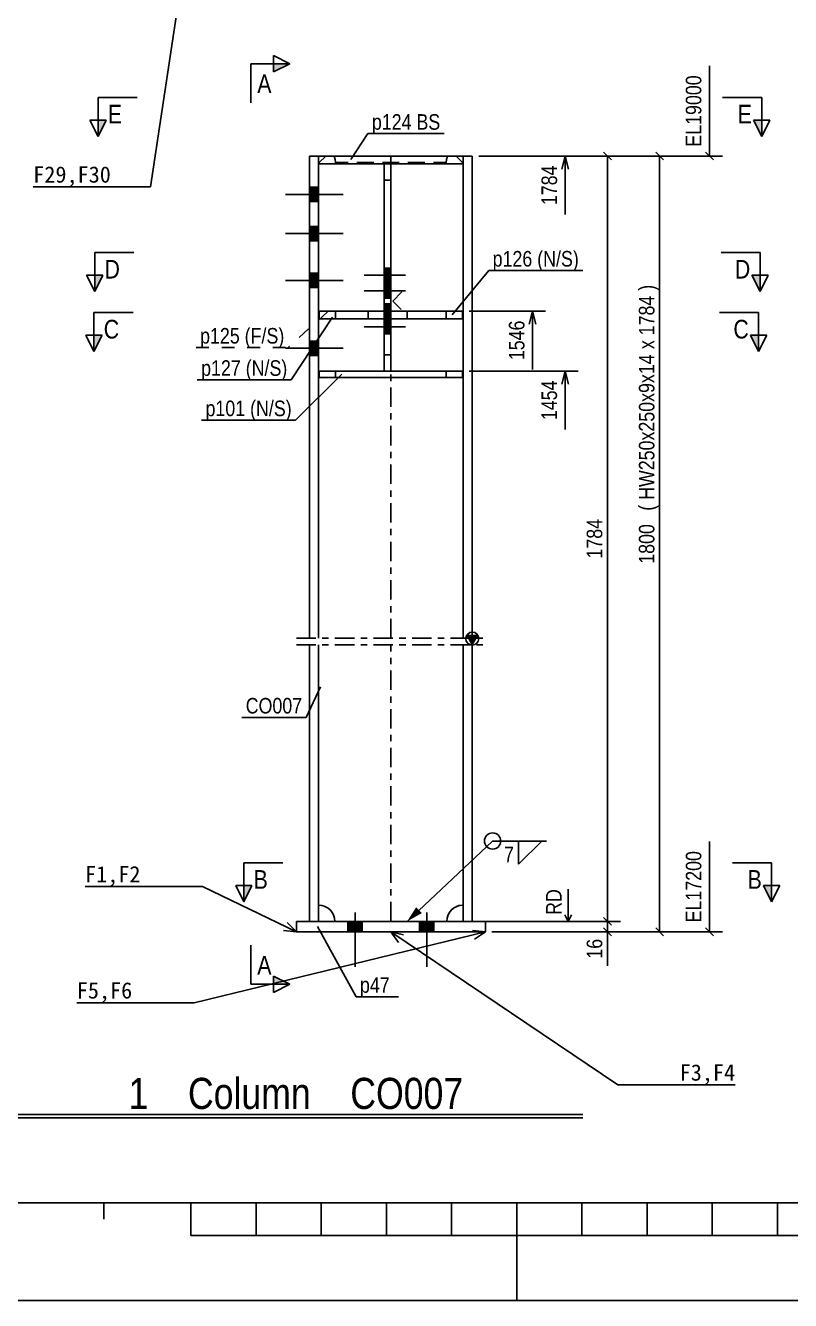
# Model space of a CAD drawing. Header units: millimetres. Extents: x -196 to 224, y -57 to 240.
# Drawn here: x -56.1 to 61.3, y -56.6 to 139.1 of the extents above; entities that cross this region are included whole.
import ezdxf

# ---------------------------------------------------------------- set-up
doc = ezdxf.new("R2010")
doc.units = ezdxf.units.MM
doc.linetypes.add('DXK_LINE_DOT2', pattern=[3.9198, 1.9599, -1.9599])
doc.linetypes.add('DXK_LINE_DOT3', pattern=[5.9187, 2.979, -0.9799, 0.9799, -0.9799])
doc.layers.add('WELD_LABELS', color=5, linetype='Continuous')
doc.styles.add('Arial Narrow', font='ARIALN.TTF', dxfattribs={"height": 0.2})

# ---------------------------------------------------------------- blocks, each defined once
blk = doc.blocks.new('Unknown-234525283-28874')
at = {"color": 7, "linetype": 'Continuous'}
for p, q in [((-60.53, -28.06), (29.47, -28.06)), ((-60.53, -28.56), (29.47, -28.56))]:
    blk.add_line(p, q, dxfattribs=at)
at = {"color": 3, "style": 'Arial Narrow'}
blk.add_text('1    Column    CO007', height=4.7721, dxfattribs=at).set_placement((-40.25, -27.19))
blk = doc.blocks.new('Unknown-234525283-28878')
at = {"color": 7, "linetype": 'Continuous'}
for p, q in [((209.31, -41.59), (-170.69, -41.59)), ((-44.03, -41.59), (-44.03, -44.09)), ((-30.69, -41.59), (-30.69, -46.59)), ((-20.69, -41.59), (-20.69, -46.59)), ((-10.69, -41.59), (-10.69, -46.59)), ((-0.69, -41.59), (-0.69, -46.59)), ((9.31, -41.59), (9.31, -46.59)), ((19.31, -41.59), (19.31, -56.59)), ((29.31, -41.59), (29.31, -46.59)), ((39.31, -41.59), (39.31, -46.59)), ((49.31, -41.59), (49.31, -46.59)), ((59.31, -41.59), (59.31, -46.59)), ((69.31, -46.59), (-30.69, -46.59)), ((224.31, -56.59), (-195.69, -56.59))]:
    blk.add_line(p, q, dxfattribs=at)
blk = doc.blocks.new('Part-234525283-1833 - 1799')
at = {"color": 2, "linetype": 'Continuous'}
for p, q in [((-1, 86.05), (-1, 117.85)), ((0, 117.85), (-1, 117.85)), ((0, 117.85), (0, 86.05)), ((-1, 100.66), (0, 100.66)), ((0.3, 96.8), (1.7, 98.2)), ((0.3, 96.8), (1.6, 95.5)), ((0, 86.05), (-1, 86.05))]:
    blk.add_line(p, q, dxfattribs=at)
at = {"color": 7, "linetype": 'DXK_LINE_DOT2'}
for p, q in [((-1, 117.85), (0, 117.85)), ((-1, 115.35), (0, 115.35)), ((-1, 88.55), (0, 88.55)), ((-1, 86.05), (0, 86.05))]:
    blk.add_line(p, q, dxfattribs=at)
blk = doc.blocks.new('Part-234525283-1840 - 1799')
at = {"color": 2, "linetype": 'Continuous'}
for p, q in [((-11, 94.05), (-11, 95.25)), ((-11, 95.25), (-1, 95.25)), ((-1, 94.05), (-11, 94.05))]:
    blk.add_line(p, q, dxfattribs=at)
at = {"color": 7, "linetype": 'DXK_LINE_DOT2'}
for p, q in [((-11, 95.25), (-11, 94.05)), ((-8.5, 94.05), (-8.5, 95.25)), ((-3.5, 94.05), (-3.5, 95.25)), ((-1, 95.25), (-1, 94.05))]:
    blk.add_line(p, q, dxfattribs=at)
blk = doc.blocks.new('Part-234525283-1832 - 1799')
at = {"color": 2, "linetype": 'Continuous'}
for p, q in [((-14.5, 0), (-14.5, 1.6)), ((-14.5, 1.6), (14.5, 1.6)), ((-14.5, 0), (14.5, 0)), ((14.5, 1.6), (14.5, 0))]:
    blk.add_line(p, q, dxfattribs=at)
blk = doc.blocks.new('Part-234525283-1834 - 1799')
at = {"color": 2, "linetype": 'Continuous'}
for p, q in [((-11, 86.05), (-1, 86.05)), ((-11, 85.05), (-11, 86.05)), ((11, 85.05), (-11, 85.05)), ((11, 86.05), (0, 86.05)), ((11, 86.05), (11, 85.05))]:
    blk.add_line(p, q, dxfattribs=at)
at = {"color": 7, "linetype": 'DXK_LINE_DOT2'}
for p, q in [((-8.5, 85.05), (-8.5, 86.05)), ((0, 86.05), (-1, 86.05)), ((8.5, 85.05), (8.5, 86.05))]:
    blk.add_line(p, q, dxfattribs=at)
blk = doc.blocks.new('Part-234525283-1836 - 1799')
at = {"color": 7, "linetype": 'DXK_LINE_DOT2'}
for p, q in [((-11, 118.05), (-10, 119.05)), ((-11, 117.85), (-11, 118.05)), ((-11, 117.85), (11, 117.85)), ((10, 119.05), (-10, 119.05)), ((-8.71, 119.05), (-8.69, 119.01)), ((-8.69, 119.01), (-8.55, 118.54)), ((-8.55, 118.54), (-8.5, 118.05)), ((-8.5, 117.85), (-8.5, 118.05)), ((8.5, 118.05), (-8.5, 118.05)), ((8.5, 118.05), (8.55, 118.54)), ((8.5, 117.85), (8.5, 118.05)), ((8.55, 118.54), (8.69, 119.01)), ((8.69, 119.01), (8.71, 119.05)), ((11, 118.05), (10, 119.05)), ((11, 117.85), (11, 118.05))]:
    blk.add_line(p, q, dxfattribs=at)
blk = doc.blocks.new('Part-234525283-1837 - 1799')
at = {"color": 7, "linetype": 'DXK_LINE_DOT2'}
for p, q in [((11, 95.25), (-11, 95.25)), ((-11, 95.25), (-11, 94.05)), ((-11, 94.05), (11, 94.05)), ((-8.5, 94.05), (-8.5, 95.25)), ((8.5, 94.05), (8.5, 95.25)), ((11, 94.05), (11, 95.25))]:
    blk.add_line(p, q, dxfattribs=at)
blk = doc.blocks.new('Part-234525283-1838 - 1799')
at = {"color": 2, "linetype": 'Continuous'}
for p, q in [((-10, 119.05), (-11, 118.05)), ((-11, 118.05), (-11, 117.85)), ((11, 117.85), (-11, 117.85)), ((10, 119.05), (-10, 119.05)), ((10, 119.05), (11, 118.05)), ((11, 118.05), (11, 117.85))]:
    blk.add_line(p, q, dxfattribs=at)
at = {"color": 7, "linetype": 'DXK_LINE_DOT2'}
for p, q in [((-8.69, 119.01), (-8.71, 119.05)), ((-8.55, 118.54), (-8.69, 119.01)), ((-8.5, 118.05), (-8.55, 118.54)), ((-8.5, 117.85), (-8.5, 118.05)), ((-8.5, 118.05), (8.5, 118.05)), ((8.55, 118.54), (8.5, 118.05)), ((8.5, 117.85), (8.5, 118.05)), ((8.69, 119.01), (8.55, 118.54)), ((8.71, 119.05), (8.69, 119.01))]:
    blk.add_line(p, q, dxfattribs=at)
blk = doc.blocks.new('Part-234525283-1839 - 1799')
at = {"color": 2, "linetype": 'Continuous'}
for p, q in [((0, 95.25), (11, 95.25)), ((0, 94.05), (11, 94.05)), ((11, 94.05), (11, 95.25))]:
    blk.add_line(p, q, dxfattribs=at)
at = {"color": 7, "linetype": 'DXK_LINE_DOT2'}
for p, q in [((0, 95.25), (0, 94.05)), ((0, 94.05), (0, 95.25)), ((2.5, 94.05), (2.5, 95.25)), ((8.5, 94.05), (8.5, 95.25))]:
    blk.add_line(p, q, dxfattribs=at)
blk = doc.blocks.new('Part-234525283-1841 - 1799')
at = {"linetype": 'Continuous'}
blk.add_hatch(color=2, dxfattribs=at).paths.add_polyline_path([(12.5, 44.09), (11.7, 45.49), (13.3, 45.49)])
at = {"color": 2, "linetype": 'Continuous'}
for p, q in [((-12.5, 119.05), (-10, 119.05)), ((-12.5, 119.05), (-12.5, 45.05)), ((-11.1, 119.05), (-11.1, 45.05)), ((12.5, 119.05), (10, 119.05)), ((11.1, 119.05), (11.1, 45.05)), ((12.5, 119.05), (12.5, 45.05)), ((12.5, 44.09), (11.7, 45.49)), ((11.7, 45.49), (13.3, 45.49)), ((13.3, 45.49), (12.5, 44.09)), ((-12.5, 44.05), (-12.5, 1.6)), ((-11.1, 44.05), (-11.1, 1.6)), ((11.1, 44.05), (11.1, 1.6)), ((12.5, 44.05), (12.5, 1.6)), ((-11.1, 4.1), (-10.61, 4.05)), ((10.61, 4.05), (11.1, 4.1)), ((-8.65, 2.09), (-8.6, 1.6)), ((8.6, 1.6), (8.65, 2.09))]:
    blk.add_line(p, q, dxfattribs=at)
at = {"color": 7, "linetype": 'DXK_LINE_DOT2'}
for p, q in [((10, 119.05), (-11.1, 119.05)), ((-10.61, 4.05), (-11.1, 4.1)), ((11.1, 4.1), (10.61, 4.05)), ((-8.6, 1.6), (-8.65, 2.09)), ((8.65, 2.09), (8.6, 1.6)), ((-11.1, 1.6), (-12.5, 1.6)), ((-8.6, 1.6), (8.6, 1.6)), ((12.5, 1.6), (11.1, 1.6))]:
    blk.add_line(p, q, dxfattribs=at)
at = {"color": 7, "linetype": 'DXK_LINE_DOT3'}
for p, q in [((0, 45.05), (0, 119.05)), ((0, 1.6), (0, 44.05))]:
    blk.add_line(p, q, dxfattribs=at)
at = {"color": 4, "linetype": 'DXK_LINE_DOT3'}
for p, q in [((-14.5, 45.05), (14.5, 45.05)), ((-14.5, 44.05), (14.5, 44.05))]:
    blk.add_line(p, q, dxfattribs=at)
at = {"color": 2, "linetype": 'Continuous'}
blk.add_circle((12.5, 44.99), 1, dxfattribs=at)
for centre, start, end in [((-11.1, 1.6), 11.25, 78.75), ((11.1, 1.6), 101.25, 168.75)]:
    blk.add_arc(centre, 2.5, start, end, dxfattribs=at)
at = {"color": 7, "linetype": 'DXK_LINE_DOT2'}
for centre, start, end in [((-11.1, 1.6), 11.25, 78.75), ((11.1, 1.6), 101.25, 168.75)]:
    blk.add_arc(centre, 2.5, start, end, dxfattribs=at)
blk = doc.blocks.new('Bolt-234525283-1842 - 1799')
at = {"linetype": 'Continuous'}
for points in [[(-6.6, 0), (-4.4, 0), (-4.4, 1.6), (-6.6, 1.6)], [(-6.6, 0), (-4.4, 0), (-4.4, 1.6), (-6.6, 1.6)], [(4.4, 0), (6.6, 0), (6.6, 1.6), (4.4, 1.6)], [(4.4, 0), (6.6, 0), (6.6, 1.6), (4.4, 1.6)]]:
    blk.add_hatch(color=3, dxfattribs=at).paths.add_polyline_path(points)
at = {"color": 3, "linetype": 'Continuous'}
for p, q in [((-5.5, 2.94), (-5.5, -5.4)), ((-5.5, 2.94), (-5.5, -5.4)), ((5.5, 2.94), (5.5, -5.4)), ((5.5, 2.94), (5.5, -5.4)), ((-6.6, 1.6), (-6.6, 0)), ((-6.6, 1.6), (-6.6, 0)), ((-4.4, 1.6), (-4.4, 0)), ((-4.4, 1.6), (-4.4, 0)), ((4.4, 1.6), (4.4, 0)), ((4.4, 1.6), (4.4, 0)), ((6.6, 1.6), (6.6, 0)), ((6.6, 1.6), (6.6, 0))]:
    blk.add_line(p, q, dxfattribs=at)
blk = doc.blocks.new('Bolt-234525283-1843 - 1799')
at = {"linetype": 'Continuous'}
for points in [[(0, 99.65), (0, 101.85), (-1, 101.85), (-1, 99.65)], [(0, 97.26), (0, 99.46), (-1, 99.46), (-1, 97.26)], [(0, 94.15), (0, 96.35), (-1, 96.35), (-1, 94.15)], [(0, 91.75), (0, 93.95), (-1, 93.95), (-1, 91.75)]]:
    blk.add_hatch(color=3, dxfattribs=at).paths.add_polyline_path(points)
at = {"color": 3, "linetype": 'Continuous'}
for p, q in [((0, 101.85), (-1, 101.85)), ((2.24, 100.75), (-4.1, 100.75)), ((2.24, 98.36), (-4.1, 98.36)), ((0, 99.65), (-1, 99.65)), ((0, 99.46), (-1, 99.46)), ((0, 97.26), (-1, 97.26)), ((0, 96.35), (-1, 96.35)), ((2.24, 95.25), (-4.1, 95.25)), ((0, 94.15), (-1, 94.15)), ((0, 93.95), (-1, 93.95)), ((2.24, 92.85), (-4.1, 92.85)), ((0, 91.75), (-1, 91.75))]:
    blk.add_line(p, q, dxfattribs=at)
blk = doc.blocks.new('Bolt-234525283-1844 - 1799')
at = {"linetype": 'Continuous'}
for points in [[(-12.5, 114.25), (-12.5, 112.05), (-11.1, 112.05), (-11.1, 114.25)], [(-12.5, 114.25), (-12.5, 112.05), (-11.1, 112.05), (-11.1, 114.25)], [(-12.5, 108.25), (-12.5, 106.05), (-11.1, 106.05), (-11.1, 108.25)], [(-12.5, 108.25), (-12.5, 106.05), (-11.1, 106.05), (-11.1, 108.25)], [(-12.5, 101.05), (-12.5, 98.85), (-11.1, 98.85), (-11.1, 101.05)], [(-12.5, 101.05), (-12.5, 98.85), (-11.1, 98.85), (-11.1, 101.05)], [(-12.5, 90.65), (-12.5, 88.45), (-11.1, 88.45), (-11.1, 90.65)], [(-12.5, 90.65), (-12.5, 88.45), (-11.1, 88.45), (-11.1, 90.65)]]:
    blk.add_hatch(color=3, dxfattribs=at).paths.add_polyline_path(points)
at = {"color": 3, "linetype": 'Continuous'}
for p, q in [((-12.5, 114.25), (-11.1, 114.25)), ((-12.5, 114.25), (-11.1, 114.25)), ((-16.14, 113.15), (-7.3, 113.15)), ((-16.14, 113.15), (-7.3, 113.15)), ((-12.5, 112.05), (-11.1, 112.05)), ((-12.5, 112.05), (-11.1, 112.05)), ((-12.5, 108.25), (-11.1, 108.25)), ((-12.5, 108.25), (-11.1, 108.25)), ((-16.14, 107.15), (-7.3, 107.15)), ((-16.14, 107.15), (-7.3, 107.15)), ((-12.5, 106.05), (-11.1, 106.05)), ((-12.5, 106.05), (-11.1, 106.05)), ((-16.14, 99.95), (-7.3, 99.95)), ((-16.14, 99.95), (-7.3, 99.95)), ((-12.5, 101.05), (-11.1, 101.05)), ((-12.5, 101.05), (-11.1, 101.05)), ((-12.5, 98.85), (-11.1, 98.85)), ((-12.5, 98.85), (-11.1, 98.85)), ((-12.5, 90.65), (-11.1, 90.65)), ((-12.5, 90.65), (-11.1, 90.65)), ((-16.14, 89.55), (-7.3, 89.55)), ((-16.14, 89.55), (-7.3, 89.55)), ((-12.5, 88.45), (-11.1, 88.45)), ((-12.5, 88.45), (-11.1, 88.45))]:
    blk.add_line(p, q, dxfattribs=at)
blk = doc.blocks.new('StraightDimension-234525283-4246 - 1799')
at = {"color": 7, "linetype": 'Continuous'}
for p, q in [((13.5, 119.05), (28.75, 119.05)), ((26.25, 117.05), (26.75, 119.05)), ((26.75, 119.05), (27.25, 117.05)), ((26.75, 110.08), (26.75, 119.05))]:
    blk.add_line(p, q, dxfattribs=at)
at = {"color": 0}
blk.add_wipeout([(26, 118.11), (22.5, 118.11), (22.5, 111.02), (26, 111.02)], dxfattribs=at)
at = {"color": 4, "style": 'Arial Narrow'}
blk.add_text('1784', height=2.386, rotation=90.0002, dxfattribs=at).set_placement((25.5, 111.52))
blk = doc.blocks.new('StraightDimension-234525283-2591 - 1799')
at = {"color": 7, "linetype": 'Continuous'}
for p, q in [((32.64, 2.2), (33.84, 1)), ((13.5, 1.6), (35.24, 1.6)), ((15.5, 0), (35.24, 0)), ((33.84, -0.6), (32.64, 0.6)), ((33.24, 0), (33.24, 1.6))]:
    blk.add_line(p, q, dxfattribs=at)
at = {"color": 0}
blk.add_wipeout([(32.94, -0.58), (29.44, -0.58), (29.44, -4.63), (32.94, -4.63)], dxfattribs=at)
at = {"color": 7, "linetype": 'Continuous'}
blk.add_line((33.24, 0), (33.24, -5.21), dxfattribs=at)
blk.add_line((33.24, 0), (33.24, -5.21), dxfattribs=at)
at = {"color": 4, "style": 'Arial Narrow'}
blk.add_text('16', height=2.386, rotation=90.0002, dxfattribs=at).set_placement((32.44, -4.13))
blk = doc.blocks.new('StraightDimension-234525283-4248 - 1799')
at = {"color": 7, "linetype": 'Continuous'}
for p, q in [((12, 86.05), (28.75, 86.05)), ((26.25, 84.05), (26.75, 86.05)), ((26.75, 86.05), (27.25, 84.05)), ((26.75, 77.08), (26.75, 86.05))]:
    blk.add_line(p, q, dxfattribs=at)
at = {"color": 0, "linetype": 'Continuous'}
blk.add_wipeout([(26.7, 7.04), (23.2, 7.04), (23.2, 2.09), (26.7, 2.09)], dxfattribs=at)
at = {"color": 7, "linetype": 'Continuous'}
for p, q in [((27.2, 6.54), (27.2, 1.6)), ((26.7, 2.6), (27.2, 1.6)), ((27.7, 2.6), (27.2, 1.6)), ((15.5, 1.6), (29.2, 1.6))]:
    blk.add_line(p, q, dxfattribs=at)
at = {"color": 4, "linetype": 'Continuous', "style": 'Arial Narrow'}
blk.add_text('RD', height=2.386, rotation=90.0002, dxfattribs=at).set_placement((26.2, 2.59))
at = {"color": 0}
blk.add_wipeout([(26, 85.11), (22.5, 85.11), (22.5, 78.02), (26, 78.02)], dxfattribs=at)
at = {"color": 4, "style": 'Arial Narrow'}
blk.add_text('1454', height=2.386, rotation=90.0002, dxfattribs=at).set_placement((25.5, 78.52))
blk = doc.blocks.new('StraightDimension-234525283-2590 - 1799')
at = {"color": 7, "linetype": 'Continuous'}
for p, q in [((33.84, 118.45), (32.64, 119.65)), ((13.5, 119.05), (35.24, 119.05)), ((33.24, 1.6), (33.24, 119.05)), ((32.64, 2.2), (33.84, 1)), ((13.5, 1.6), (35.24, 1.6))]:
    blk.add_line(p, q, dxfattribs=at)
at = {"color": 0}
blk.add_wipeout([(32.94, 63.87), (29.44, 63.87), (29.44, 56.78), (32.94, 56.78)], dxfattribs=at)
at = {"color": 4, "style": 'Arial Narrow'}
blk.add_text('1784', height=2.386, rotation=90.0002, dxfattribs=at).set_placement((32.44, 57.28))
blk = doc.blocks.new('StraightDimension-234525283-2593 - 1799')
at = {"color": 7, "linetype": 'Continuous'}
for p, q in [((41.84, 118.45), (40.64, 119.65)), ((13.5, 119.05), (43.24, 119.05)), ((41.24, 0), (41.24, 119.05)), ((15.5, 0), (43.24, 0)), ((40.64, 0.6), (41.84, -0.6))]:
    blk.add_line(p, q, dxfattribs=at)
at = {"color": 0}
for points in [[(40.44, 65.53), (37.94, 65.53), (37.94, 64.62), (40.44, 64.62)], [(40.94, 63.07), (37.44, 63.07), (37.44, 55.98), (40.94, 55.98)]]:
    blk.add_wipeout(points, dxfattribs=at)
at = {"color": 4, "style": 'Arial Narrow'}
blk.add_text('1800', height=2.386, rotation=90.0002, dxfattribs=at).set_placement((40.44, 56.48))
at = {"color": 0}
blk.add_wipeout([(40.44, 65.53), (37.94, 65.53), (37.94, 64.62), (40.44, 64.62)], dxfattribs=at)
blk.add_wipeout([(40.44, 88.67), (37.94, 88.67), (37.94, 66.28), (40.44, 66.28)], dxfattribs=at)
blk.add_wipeout([(40.44, 88.67), (37.94, 88.67), (37.94, 66.28), (40.44, 66.28)], dxfattribs=at)
at = {"color": 4, "style": 'Arial Narrow'}
blk.add_text('(', height=2.39, rotation=90.0002, dxfattribs=at).set_placement((40.44, 64.62))
at = {"color": 0}
blk.add_wipeout([(40.44, 90.79), (37.94, 90.79), (37.94, 89.42), (40.44, 89.42)], dxfattribs=at)
blk.add_wipeout([(40.44, 90.79), (37.94, 90.79), (37.94, 89.42), (40.44, 89.42)], dxfattribs=at)
at = {"color": 4, "style": 'Arial Narrow'}
blk.add_text('HW250x250x9x14', height=2.3861, rotation=90.0002, dxfattribs=at).set_placement((40.44, 66.28))
at = {"color": 0}
blk.add_wipeout([(40.44, 97.63), (37.94, 97.63), (37.94, 91.54), (40.44, 91.54)], dxfattribs=at)
blk.add_wipeout([(40.44, 97.63), (37.94, 97.63), (37.94, 91.54), (40.44, 91.54)], dxfattribs=at)
at = {"color": 4, "style": 'Arial Narrow'}
blk.add_text('x', height=2.39, rotation=90.0002, dxfattribs=at).set_placement((40.44, 89.42))
at = {"color": 0}
blk.add_wipeout([(40.44, 99.29), (37.94, 99.29), (37.94, 98.38), (40.44, 98.38)], dxfattribs=at)
blk.add_wipeout([(40.44, 99.29), (37.94, 99.29), (37.94, 98.38), (40.44, 98.38)], dxfattribs=at)
at = {"color": 4, "style": 'Arial Narrow'}
for s, height, p in [(')', 2.39, (40.44, 98.38)), ('1784', 2.386, (40.44, 91.54))]:
    blk.add_text(s, height=height, rotation=90.0002, dxfattribs=at).set_placement(p)
blk = doc.blocks.new('StraightDimension-234525283-3482 - 1799')
at = {"color": 7, "linetype": 'Continuous'}
for p, q in [((48.89, 132.89), (48.89, 119.05)), ((48.29, 119.65), (49.49, 118.45)), ((13.5, 119.05), (50.89, 119.05))]:
    blk.add_line(p, q, dxfattribs=at)
at = {"color": 0}
blk.add_wipeout([(48.14, 131.96), (44.64, 131.96), (44.64, 119.99), (48.14, 119.99)], dxfattribs=at)
at = {"color": 4, "style": 'Arial Narrow'}
blk.add_text('EL19000', height=2.386, rotation=90.0002, dxfattribs=at).set_placement((47.64, 120.49))
blk = doc.blocks.new('StraightDimension-234525283-3483 - 1799')
at = {"color": 7, "linetype": 'Continuous'}
for p, q in [((48.89, 13.84), (48.89, 0)), ((15.5, 0), (50.89, 0)), ((48.29, 0.6), (49.49, -0.6))]:
    blk.add_line(p, q, dxfattribs=at)
at = {"color": 0}
blk.add_wipeout([(48.14, 12.9), (44.64, 12.9), (44.64, 0.94), (48.14, 0.94)], dxfattribs=at)
at = {"color": 4, "style": 'Arial Narrow'}
blk.add_text('EL17200', height=2.386, rotation=90.0002, dxfattribs=at).set_placement((47.64, 1.44))
blk = doc.blocks.new('StraightDimension-234525283-4247 - 1799')
at = {"color": 7, "linetype": 'Continuous'}
for p, q in [((12, 95.25), (23.75, 95.25)), ((21.25, 93.25), (21.75, 95.25)), ((21.75, 95.25), (22.25, 93.25)), ((21.75, 86.28), (21.75, 95.25))]:
    blk.add_line(p, q, dxfattribs=at)
at = {"color": 0}
blk.add_wipeout([(21, 94.31), (17.5, 94.31), (17.5, 87.22), (21, 87.22)], dxfattribs=at)
at = {"color": 4, "style": 'Arial Narrow'}
blk.add_text('1546', height=2.386, rotation=90.0002, dxfattribs=at).set_placement((20.5, 87.72))
blk = doc.blocks.new('SectionMark-234525283-2443 - 1799')
at = {"color": 6, "linetype": 'Continuous'}
for p, q in [((-45.56, 95.05), (-39.56, 95.05)), ((-45.56, 95.05), (-45.56, 89.05)), ((56.43, 95.05), (50.43, 95.05)), ((56.43, 95.05), (56.43, 89.05)), ((-45.56, 89.05), (-46.81, 91.55)), ((57.68, 91.55), (56.43, 89.05))]:
    blk.add_line(p, q, dxfattribs=at)
at = {"color": 0, "linetype": 'Continuous'}
for points in [[(-41.69, 91.05), (-41.69, 94.05), (-44.06, 94.05), (-44.06, 91.05)], [(54.93, 91.05), (54.93, 94.05), (52.56, 94.05), (52.56, 91.05)]]:
    blk.add_wipeout(points, dxfattribs=at)
at = {"linetype": 'Continuous'}
for points in [[(-45.56, 91.55), (-44.31, 91.55), (-45.56, 89.05)], [(55.18, 91.55), (56.43, 91.55), (56.43, 89.05)]]:
    blk.add_hatch(color=6, dxfattribs=at).paths.add_polyline_path(points)
at = {"color": 6, "linetype": 'Continuous'}
for p, q in [((-44.31, 91.55), (-46.81, 91.55)), ((-45.56, 89.05), (-44.31, 91.55)), ((55.18, 91.55), (57.68, 91.55)), ((56.43, 89.05), (55.18, 91.55))]:
    blk.add_line(p, q, dxfattribs=at)
at = {"color": 6, "linetype": 'Continuous', "style": 'Arial Narrow'}
for p in [(-44.06, 91.05), (52.56, 91.05)]:
    blk.add_text('C', height=2.86, dxfattribs=at).set_placement(p)
blk = doc.blocks.new('SectionMark-234525283-2496 - 1799')
at = {"color": 6, "linetype": 'Continuous'}
for p, q in [((-45.44, 104.25), (-39.44, 104.25)), ((-45.44, 104.25), (-45.44, 98.25)), ((56.66, 104.25), (50.66, 104.25)), ((56.66, 104.25), (56.66, 98.25)), ((-45.44, 98.25), (-46.69, 100.75)), ((57.91, 100.75), (56.66, 98.25))]:
    blk.add_line(p, q, dxfattribs=at)
at = {"color": 0, "linetype": 'Continuous'}
for points in [[(-41.56, 100.25), (-41.56, 103.25), (-43.94, 103.25), (-43.94, 100.25)], [(55.16, 100.25), (55.16, 103.25), (52.78, 103.25), (52.78, 100.25)]]:
    blk.add_wipeout(points, dxfattribs=at)
at = {"linetype": 'Continuous'}
for points in [[(-45.44, 100.75), (-44.19, 100.75), (-45.44, 98.25)], [(55.41, 100.75), (56.66, 100.75), (56.66, 98.25)]]:
    blk.add_hatch(color=6, dxfattribs=at).paths.add_polyline_path(points)
at = {"color": 6, "linetype": 'Continuous'}
for p, q in [((-44.19, 100.75), (-46.69, 100.75)), ((-45.44, 98.25), (-44.19, 100.75)), ((55.41, 100.75), (57.91, 100.75)), ((56.66, 98.25), (55.41, 100.75))]:
    blk.add_line(p, q, dxfattribs=at)
at = {"color": 6, "linetype": 'Continuous', "style": 'Arial Narrow'}
for p in [(-43.94, 100.25), (52.78, 100.25)]:
    blk.add_text('D', height=2.86, dxfattribs=at).set_placement(p)
blk = doc.blocks.new('Mark-234525283-1870 - 1799')
at = {"color": 0}
blk.add_wipeout([(-0.17, -9.36), (-0.17, -6.86), (-4.74, -6.86), (-4.74, -9.36)], dxfattribs=at)
blk.add_wipeout([(-0.17, -9.36), (-0.17, -6.86), (-4.74, -6.86), (-4.74, -9.36)], dxfattribs=at)
at = {"color": 7, "linetype": 'Continuous'}
for p, q in [((-11.26, 0.8), (-5.34, -9.96)), ((-5.34, -9.96), (1.18, -9.96))]:
    blk.add_line(p, q, dxfattribs=at)
at = {"color": 3, "style": 'Arial Narrow'}
blk.add_text('p47', height=2.386, dxfattribs=at).set_placement((-4.74, -9.36))
blk = doc.blocks.new('Mark-234525283-1876 - 1799')
at = {"color": 0}
blk.add_wipeout([(-22.35, 79.13), (-22.35, 81.63), (-28.44, 81.63), (-28.44, 79.13)], dxfattribs=at)
blk.add_wipeout([(-22.35, 79.13), (-22.35, 81.63), (-28.44, 81.63), (-28.44, 79.13)], dxfattribs=at)
blk.add_wipeout([(-15.21, 79.13), (-15.21, 81.63), (-21.6, 81.63), (-21.6, 79.13)], dxfattribs=at)
blk.add_wipeout([(-15.21, 79.13), (-15.21, 81.63), (-21.6, 81.63), (-21.6, 79.13)], dxfattribs=at)
at = {"color": 7, "linetype": 'Continuous'}
for p in [(-7.53, 85.55), (-29.04, 78.53)]:
    blk.add_line(p, (-14.61, 78.53), dxfattribs=at)
at = {"color": 3, "style": 'Arial Narrow'}
for s, p in [('p101', (-28.44, 79.13)), ('(N/', (-21.6, 79.13)), ('S)', (-17.95, 79.13))]:
    blk.add_text(s, height=2.386, dxfattribs=at).set_placement(p)
blk = doc.blocks.new('Mark-234525283-1888 - 1799')
at = {"color": 0}
blk.add_wipeout([(-13.59, 33.5), (-13.59, 36), (-22.27, 36), (-22.27, 33.5)], dxfattribs=at)
blk.add_wipeout([(-13.59, 33.5), (-13.59, 36), (-22.27, 36), (-22.27, 33.5)], dxfattribs=at)
at = {"color": 7, "linetype": 'Continuous'}
for p in [(-10.8, 37.59), (-22.87, 32.9)]:
    blk.add_line(p, (-12.99, 32.9), dxfattribs=at)
at = {"color": 3, "style": 'Arial Narrow'}
blk.add_text('CO007', height=2.386, dxfattribs=at).set_placement((-22.27, 33.5))
blk = doc.blocks.new('SectionMark-234525283-2193 - 1799')
at = {"color": 6, "linetype": 'Continuous'}
for p, q in [((-21.5, 133.21), (-21.5, 127.21)), ((-21.5, 133.21), (-15.5, 133.21)), ((-18, 134.46), (-15.5, 133.21)), ((-21.5, -8.06), (-21.5, -2.06)), ((-21.5, -8.06), (-15.5, -8.06)), ((-15.5, -8.06), (-18, -9.31))]:
    blk.add_line(p, q, dxfattribs=at)
at = {"color": 0, "linetype": 'Continuous'}
for points in [[(-18.31, 128.71), (-18.31, 131.71), (-20.5, 131.71), (-20.5, 128.71)], [(-18.31, -6.56), (-18.31, -3.56), (-20.5, -3.56), (-20.5, -6.56)]]:
    blk.add_wipeout(points, dxfattribs=at)
at = {"linetype": 'Continuous'}
for points in [[(-18, 131.96), (-18, 133.21), (-15.5, 133.21)], [(-18, -8.06), (-18, -6.81), (-15.5, -8.06)]]:
    blk.add_hatch(color=6, dxfattribs=at).paths.add_polyline_path(points)
at = {"color": 6, "linetype": 'Continuous'}
for p, q in [((-18, 131.96), (-18, 134.46)), ((-15.5, 133.21), (-18, 131.96)), ((-15.5, -8.06), (-18, -6.81)), ((-18, -6.81), (-18, -9.31))]:
    blk.add_line(p, q, dxfattribs=at)
at = {"color": 6, "linetype": 'Continuous', "style": 'Arial Narrow'}
for p in [(-20.5, 128.71), (-20.5, -6.56)]:
    blk.add_text('A', height=2.86, dxfattribs=at).set_placement(p)
blk = doc.blocks.new('SectionMark-234525283-2401 - 1799')
at = {"color": 6, "linetype": 'Continuous'}
for p, q in [((-22.56, 10.6), (-16.56, 10.6)), ((-22.56, 10.6), (-22.56, 4.6)), ((58.43, 10.6), (52.43, 10.6)), ((58.43, 10.6), (58.43, 4.6)), ((-22.56, 4.6), (-23.81, 7.1)), ((59.68, 7.1), (58.43, 4.6))]:
    blk.add_line(p, q, dxfattribs=at)
at = {"color": 0, "linetype": 'Continuous'}
for points in [[(-18.87, 6.6), (-18.87, 9.6), (-21.06, 9.6), (-21.06, 6.6)], [(56.93, 6.6), (56.93, 9.6), (54.74, 9.6), (54.74, 6.6)]]:
    blk.add_wipeout(points, dxfattribs=at)
at = {"linetype": 'Continuous'}
for points in [[(-22.56, 7.1), (-21.31, 7.1), (-22.56, 4.6)], [(57.18, 7.1), (58.43, 7.1), (58.43, 4.6)]]:
    blk.add_hatch(color=6, dxfattribs=at).paths.add_polyline_path(points)
at = {"color": 6, "linetype": 'Continuous'}
for p, q in [((-21.31, 7.1), (-23.81, 7.1)), ((-22.56, 4.6), (-21.31, 7.1)), ((57.18, 7.1), (59.68, 7.1)), ((58.43, 4.6), (57.18, 7.1))]:
    blk.add_line(p, q, dxfattribs=at)
at = {"color": 6, "linetype": 'Continuous', "style": 'Arial Narrow'}
for p in [(-21.06, 6.6), (54.74, 6.6)]:
    blk.add_text('B', height=2.86, dxfattribs=at).set_placement(p)
blk = doc.blocks.new('SectionMark-234525283-2563 - 1799')
at = {"color": 6, "linetype": 'Continuous'}
for p, q in [((-44.93, 128.05), (-38.93, 128.05)), ((-44.93, 128.05), (-44.93, 122.05)), ((56.91, 128.05), (50.91, 128.05)), ((56.91, 128.05), (56.91, 122.05)), ((-44.93, 122.05), (-46.18, 124.55)), ((58.16, 124.55), (56.91, 122.05))]:
    blk.add_line(p, q, dxfattribs=at)
at = {"color": 0, "linetype": 'Continuous'}
for points in [[(-41.24, 124.05), (-41.24, 127.05), (-43.43, 127.05), (-43.43, 124.05)], [(55.41, 124.05), (55.41, 127.05), (53.22, 127.05), (53.22, 124.05)]]:
    blk.add_wipeout(points, dxfattribs=at)
at = {"linetype": 'Continuous'}
for points in [[(-44.93, 124.55), (-43.68, 124.55), (-44.93, 122.05)], [(55.66, 124.55), (56.91, 124.55), (56.91, 122.05)]]:
    blk.add_hatch(color=6, dxfattribs=at).paths.add_polyline_path(points)
at = {"color": 6, "linetype": 'Continuous'}
for p, q in [((-43.68, 124.55), (-46.18, 124.55)), ((-44.93, 122.05), (-43.68, 124.55)), ((55.66, 124.55), (58.16, 124.55)), ((56.91, 122.05), (55.66, 124.55))]:
    blk.add_line(p, q, dxfattribs=at)
at = {"color": 6, "linetype": 'Continuous', "style": 'Arial Narrow'}
for p in [(-43.43, 124.05), (53.22, 124.05)]:
    blk.add_text('E', height=2.86, dxfattribs=at).set_placement(p)
blk = doc.blocks.new('MarkSet-234525283-3502 - 1799')
at = {"color": 0}
blk.add_wipeout([(3.18, 123.09), (3.18, 125.59), (-2.91, 125.59), (-2.91, 123.09)], dxfattribs=at)
blk.add_wipeout([(3.18, 123.09), (3.18, 125.59), (-2.91, 125.59), (-2.91, 123.09)], dxfattribs=at)
at = {"color": 7, "linetype": 'Continuous'}
blk.add_line((-6.12, 118.53), (-3.51, 122.49), dxfattribs=at)
at = {"color": 0}
blk.add_wipeout([(7.59, 123.09), (7.59, 125.59), (3.93, 125.59), (3.93, 123.09)], dxfattribs=at)
blk.add_wipeout([(7.59, 123.09), (7.59, 125.59), (3.93, 125.59), (3.93, 123.09)], dxfattribs=at)
at = {"color": 7, "linetype": 'Continuous'}
blk.add_line((-3.51, 122.49), (8.19, 122.49), dxfattribs=at)
at = {"color": 3, "style": 'Arial Narrow'}
for s, p in [('p124', (-2.91, 123.09)), ('BS', (3.93, 123.09))]:
    blk.add_text(s, height=2.386, dxfattribs=at).set_placement(p)
blk = doc.blocks.new('Mark-234525283-3512 - 1799')
at = {"color": 0}
blk.add_wipeout([(-23.18, 90.27), (-23.18, 92.77), (-29.27, 92.77), (-29.27, 90.27)], dxfattribs=at)
blk.add_wipeout([(-23.18, 90.27), (-23.18, 92.77), (-29.27, 92.77), (-29.27, 90.27)], dxfattribs=at)
blk.add_wipeout([(-16.35, 90.27), (-16.35, 92.77), (-22.43, 92.77), (-22.43, 90.27)], dxfattribs=at)
blk.add_wipeout([(-16.35, 90.27), (-16.35, 92.77), (-22.43, 92.77), (-22.43, 90.27)], dxfattribs=at)
at = {"color": 7, "linetype": 'DXK_LINE_DOT2'}
for p in [(-9.72, 95.14), (-29.87, 89.67)]:
    blk.add_line(p, (-15.75, 89.67), dxfattribs=at)
at = {"color": 3, "style": 'Arial Narrow'}
for s, p in [('p125', (-29.27, 90.27)), ('(F/', (-22.43, 90.27)), ('S)', (-19.08, 90.27))]:
    blk.add_text(s, height=2.386, dxfattribs=at).set_placement(p)
blk = doc.blocks.new('Mark-234525283-3515 - 1799')
at = {"color": 0}
blk.add_wipeout([(-23.02, 85.32), (-23.02, 87.82), (-29.11, 87.82), (-29.11, 85.32)], dxfattribs=at)
blk.add_wipeout([(-23.02, 85.32), (-23.02, 87.82), (-29.11, 87.82), (-29.11, 85.32)], dxfattribs=at)
blk.add_wipeout([(-15.88, 85.32), (-15.88, 87.82), (-22.27, 87.82), (-22.27, 85.32)], dxfattribs=at)
blk.add_wipeout([(-15.88, 85.32), (-15.88, 87.82), (-22.27, 87.82), (-22.27, 85.32)], dxfattribs=at)
at = {"color": 7, "linetype": 'Continuous'}
for p in [(-8.97, 94.32), (-29.71, 84.72)]:
    blk.add_line(p, (-15.28, 84.72), dxfattribs=at)
at = {"color": 3, "style": 'Arial Narrow'}
for s, p in [('p127', (-29.11, 85.32)), ('(N/', (-22.27, 85.32)), ('S)', (-18.62, 85.32))]:
    blk.add_text(s, height=2.386, dxfattribs=at).set_placement(p)
blk = doc.blocks.new('Mark-234525283-3521 - 1799')
at = {"color": 0}
blk.add_wipeout([(21.71, 102.09), (21.71, 104.59), (15.62, 104.59), (15.62, 102.09)], dxfattribs=at)
blk.add_wipeout([(21.71, 102.09), (21.71, 104.59), (15.62, 104.59), (15.62, 102.09)], dxfattribs=at)
at = {"color": 7, "linetype": 'Continuous'}
blk.add_line((9.42, 94.7), (15.02, 101.49), dxfattribs=at)
at = {"color": 0}
blk.add_wipeout([(28.85, 102.09), (28.85, 104.59), (22.46, 104.59), (22.46, 102.09)], dxfattribs=at)
blk.add_wipeout([(28.85, 102.09), (28.85, 104.59), (22.46, 104.59), (22.46, 102.09)], dxfattribs=at)
at = {"color": 7, "linetype": 'Continuous'}
blk.add_line((15.02, 101.49), (29.45, 101.49), dxfattribs=at)
at = {"color": 3, "style": 'Arial Narrow'}
for s, p in [('p126', (15.62, 102.09)), ('(N/', (22.46, 102.09)), ('S)', (26.11, 102.09))]:
    blk.add_text(s, height=2.386, dxfattribs=at).set_placement(p)
blk = doc.blocks.new('WeldMark-234525283-4144 - 1799')
at = {"linetype": 'Continuous'}
blk.add_hatch(color=3, dxfattribs=at).paths.add_polyline_path([(4.75, 2.86), (2.5, 1.6), (3.89, 3.77)])
at = {"color": 3, "linetype": 'Continuous'}
blk.add_line((2.5, 1.6), (15.61, 13.93), dxfattribs=at)
blk.add_arc((15.61, 13.93), 1.25, 90, 270, dxfattribs=at)
at = {"color": 0}
blk.add_wipeout([(19.08, 10.48), (19.08, 13.38), (17.16, 13.38), (17.16, 10.48)], dxfattribs=at)
at = {"color": 3, "linetype": 'Continuous'}
for p, q in [((15.61, 13.93), (23.88, 13.93)), ((19.6, 13.93), (23.17, 13.93)), ((23.17, 13.93), (19.6, 10.36)), ((19.6, 10.36), (19.6, 13.93))]:
    blk.add_line(p, q, dxfattribs=at)
blk.add_arc((15.61, 13.93), 1.25, 270, 90, dxfattribs=at)
at = {"color": 3, "style": 'Arial Narrow'}
blk.add_text('7', height=2.39, dxfattribs=at).set_placement((17.36, 10.68))

msp = doc.modelspace()

# ---------------------------------------------------------------- linework, layer by layer
at = {"layer": 'WELD_LABELS', "color": 5}
for p, q in [((-36.87, 114.32), (-54.87, 114.32)), ((-28.92, 6.94), (-46.92, 6.94)), ((-30.19, -10.89), (-48.19, -10.89)), ((34.82, -23.49), (52.82, -23.49))]:
    msp.add_line(p, q, dxfattribs=at)

# ---------------------------------------------------------------- block references
for name in ['Unknown-234525283-28878', 'Part-234525283-1841 - 1799', 'Part-234525283-1836 - 1799', 'Part-234525283-1838 - 1799', 'Part-234525283-1833 - 1799', 'Bolt-234525283-1844 - 1799', 'Bolt-234525283-1843 - 1799', 'Part-234525283-1840 - 1799', 'Part-234525283-1837 - 1799', 'Part-234525283-1839 - 1799', 'Part-234525283-1834 - 1799', 'Bolt-234525283-1842 - 1799', 'Part-234525283-1832 - 1799', 'Unknown-234525283-28874']:
    msp.add_blockref(name, (0, 0))

# ---------------------------------------------------------------- texts
at = {"layer": 'WELD_LABELS', "color": 5, "char_height": 2.5}
for s, insert, attachment_point in [('F29,F30', (-54.87, 114.32), 7), ('F1,F2', (-46.92, 6.94), 7), ('F5,F6', (-48.19, -10.89), 7), ('F3,F4', (52.82, -23.49), 9)]:
    msp.add_mtext(s, dxfattribs=dict(at, insert=insert, attachment_point=attachment_point))

# ---------------------------------------------------------------- next in the draw order: block references
for name in ['StraightDimension-234525283-4246 - 1799', 'Mark-234525283-1876 - 1799', 'Mark-234525283-1888 - 1799', 'StraightDimension-234525283-2591 - 1799', 'Mark-234525283-1870 - 1799']:
    msp.add_blockref(name, (0, 0))

# ---------------------------------------------------------------- next in the draw order: linework, layer by layer
at = {"layer": 'WELD_LABELS', "color": 5}
for p in [(1.94, -0.48), (1.17, -1.62)]:
    msp.add_line(p, (0, 0), dxfattribs=at)

# ---------------------------------------------------------------- next in the draw order: block references
msp.add_blockref('StraightDimension-234525283-4248 - 1799', (0, 0))

# ---------------------------------------------------------------- next in the draw order: block references
msp.add_blockref('StraightDimension-234525283-2590 - 1799', (0, 0))

# ---------------------------------------------------------------- next in the draw order: block references
msp.add_blockref('StraightDimension-234525283-2593 - 1799', (0, 0))

# ---------------------------------------------------------------- next in the draw order: linework, layer by layer
for p in [(12.51, 0.22), (12.84, -1.11)]:
    msp.add_line(p, (14.5, 0), dxfattribs=at)

# ---------------------------------------------------------------- next in the draw order: block references
for name in ['StraightDimension-234525283-3482 - 1799', 'SectionMark-234525283-2496 - 1799', 'StraightDimension-234525283-4247 - 1799', 'StraightDimension-234525283-3483 - 1799']:
    msp.add_blockref(name, (0, 0))

# ---------------------------------------------------------------- next in the draw order: linework, layer by layer
msp.add_line((0, 0), (34.82, -23.49), dxfattribs=at)

# ---------------------------------------------------------------- next in the draw order: block references
msp.add_blockref('SectionMark-234525283-2443 - 1799', (0, 0))

# ---------------------------------------------------------------- next in the draw order: block references
for name in ['SectionMark-234525283-2193 - 1799', 'Mark-234525283-3521 - 1799']:
    msp.add_blockref(name, (0, 0))

# ---------------------------------------------------------------- next in the draw order: linework, layer by layer
for p, q in [((14.5, 0), (-30.19, -10.89)), ((-16.49, 0.2), (-14.5, 0)), ((-15.9, 1.43), (-14.5, 0))]:
    msp.add_line(p, q, dxfattribs=at)

# ---------------------------------------------------------------- next in the draw order: block references
for name in ['SectionMark-234525283-2563 - 1799', 'Mark-234525283-3512 - 1799', 'SectionMark-234525283-2401 - 1799']:
    msp.add_blockref(name, (0, 0))

# ---------------------------------------------------------------- next in the draw order: linework, layer by layer
for p, q in [((-25.53, 189.47), (-36.87, 114.32)), ((-14.5, 0), (-28.92, 6.94))]:
    msp.add_line(p, q, dxfattribs=at)

# ---------------------------------------------------------------- next in the draw order: block references
for name in ['MarkSet-234525283-3502 - 1799', 'Mark-234525283-3515 - 1799', 'WeldMark-234525283-4144 - 1799']:
    msp.add_blockref(name, (0, 0))

doc.saveas('drawing.dxf')
